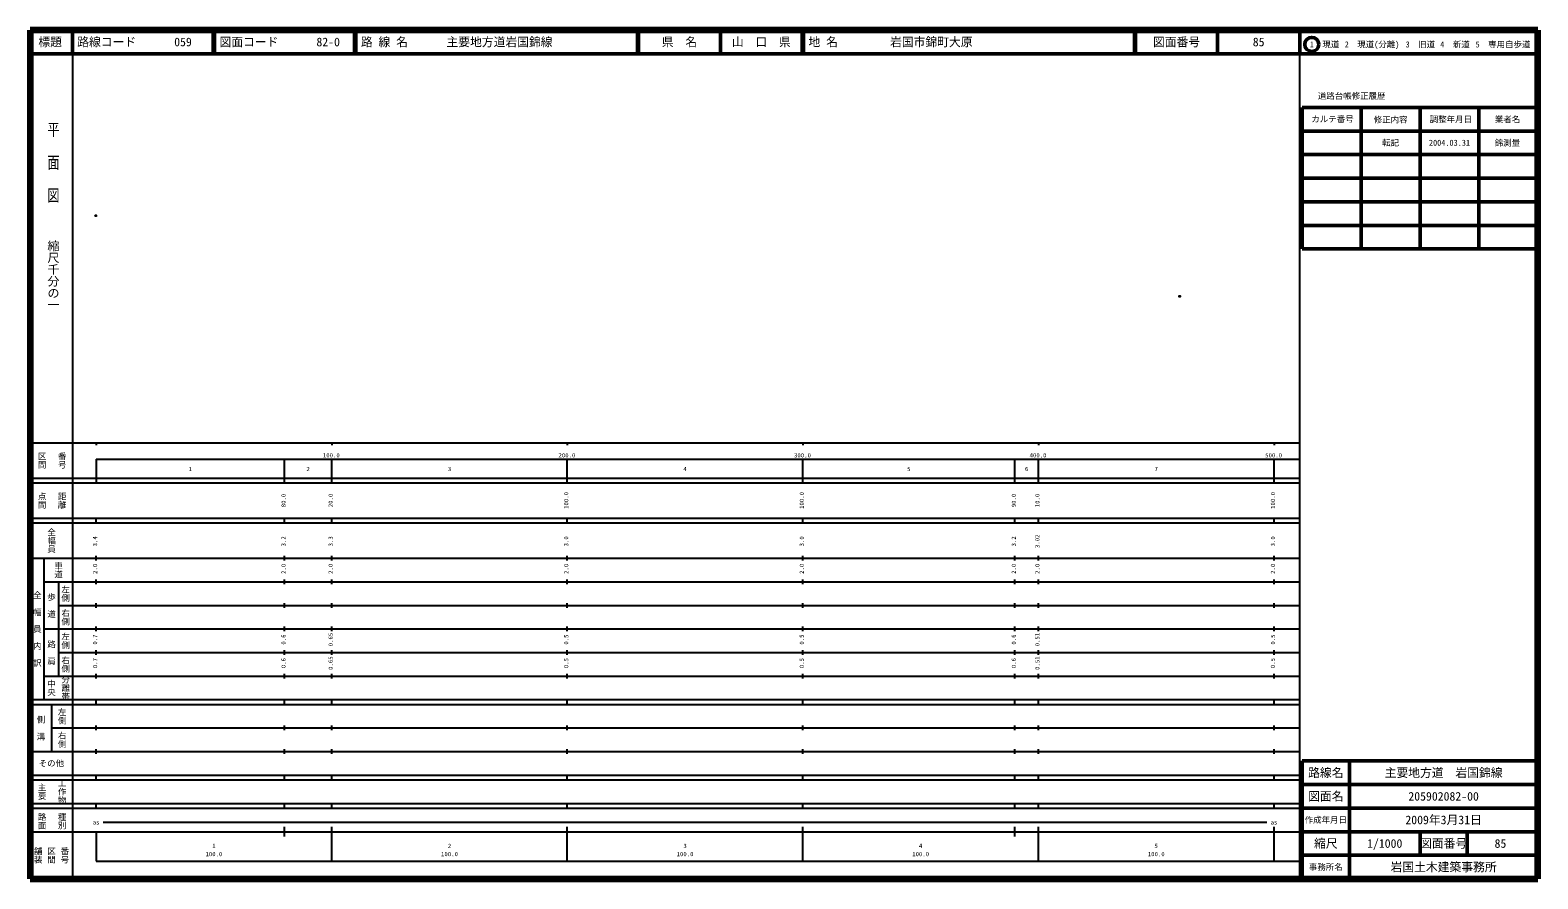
# Model space of a CAD drawing. Units: millimetres on the paper. Extents: x 40 to 680, y 20 to 380.
import ezdxf
from ezdxf.enums import TextEntityAlignment as Align

# ---------------------------------------------------------------- set-up
doc = ezdxf.new("R2010")
doc.units = ezdxf.units.MM
doc.header["$PDMODE"] = 32
doc.header["$PDSIZE"] = 0.5
doc.layers.add('M-OTRS', color=6, linetype='Continuous')
doc.layers.add('M-TTL-TXT', color=7, linetype='Continuous')
for name, color, linetype, lineweight in [('M-TTL', 2, 'Continuous', 140), ('M-TTL-BAND', 7, 'Continuous', 25), ('M-TTL-FRAM', 2, 'Continuous', 50), ('M-TTL-LINE', 7, 'Continuous', 50)]:
    doc.layers.add(name, color=color, linetype=linetype, lineweight=lineweight)
doc.styles.add('@ＭＳ ゴシック', font='')
doc.styles.add('ＭＳ ゴシック', font='')
doc.styles.get('@ＭＳ ゴシック').set_extended_font_data('@MS Gothic')
doc.styles.get('ＭＳ ゴシック').set_extended_font_data('MS Gothic')

msp = doc.modelspace()

# ---------------------------------------------------------------- linework, layer by layer
at = {"layer": 'M-OTRS'}
for p in [(67.911, 301.343), (527.956, 267.071)]:
    msp.add_point(p, dxfattribs=at)
at = {"layer": 'M-TTL'}
for p, q in [((40, 380), (40, 20)), ((680, 380), (40, 380)), ((680, 20), (680, 380)), ((40, 20), (680, 20))]:
    msp.add_line(p, q, dxfattribs=at)
at = {"layer": 'M-TTL-BAND'}
for p, q in [((58, 370), (58, 20)), ((579, 20), (579, 370)), ((40, 205), (579, 205)), ((68, 205), (68, 204)), ((168, 205), (168, 204)), ((268, 205), (268, 204)), ((368, 205), (368, 204)), ((468, 205), (468, 204)), ((568, 205), (568, 204)), ((68, 198), (579, 198)), ((68, 198), (68, 188)), ((148, 188), (148, 198)), ((168, 188), (168, 198)), ((268, 188), (268, 198)), ((368, 188), (368, 198)), ((458, 188), (458, 198)), ((468, 188), (468, 198)), ((568, 188), (568, 198)), ((40, 190), (579, 190)), ((40, 188), (579, 188)), ((40, 173), (579, 173)), ((68, 171), (68, 173)), ((148, 171), (148, 173)), ((168, 171), (168, 173)), ((268, 171), (268, 173)), ((368, 171), (368, 173)), ((458, 171), (458, 173)), ((468, 171), (468, 173)), ((568, 171), (568, 173)), ((40, 171), (579, 171)), ((40, 156), (579, 156)), ((46, 96), (46, 156)), ((68, 155), (68, 157)), ((148, 155), (148, 157)), ((168, 155), (168, 157)), ((268, 155), (268, 157)), ((368, 155), (368, 157)), ((458, 155), (458, 157)), ((468, 155), (468, 157)), ((568, 155), (568, 157)), ((46, 146), (579, 146)), ((52, 146), (52, 106)), ((68, 145), (68, 147)), ((148, 145), (148, 147)), ((168, 145), (168, 147)), ((268, 145), (268, 147)), ((368, 145), (368, 147)), ((458, 145), (458, 147)), ((468, 145), (468, 147)), ((568, 145), (568, 147)), ((52, 136), (579, 136)), ((68, 135), (68, 137)), ((148, 135), (148, 137)), ((168, 135), (168, 137)), ((268, 135), (268, 137)), ((368, 135), (368, 137)), ((458, 135), (458, 137)), ((468, 135), (468, 137)), ((568, 135), (568, 137)), ((46, 126), (579, 126)), ((68, 125), (68, 127)), ((148, 125), (148, 127)), ((168, 125), (168, 127)), ((268, 125), (268, 127)), ((368, 125), (368, 127)), ((458, 125), (458, 127)), ((468, 125), (468, 127)), ((568, 125), (568, 127)), ((52, 116), (579, 116)), ((68, 115), (68, 117)), ((148, 115), (148, 117)), ((168, 115), (168, 117)), ((268, 115), (268, 117)), ((368, 115), (368, 117)), ((458, 115), (458, 117)), ((468, 115), (468, 117)), ((568, 115), (568, 117)), ((46, 106), (579, 106)), ((68, 105), (68, 107)), ((148, 105), (148, 107)), ((168, 105), (168, 107)), ((268, 105), (268, 107)), ((368, 105), (368, 107)), ((458, 105), (458, 107)), ((468, 105), (468, 107)), ((568, 105), (568, 107)), ((40, 96), (579, 96)), ((68, 94), (68, 96)), ((148, 94), (148, 96)), ((168, 94), (168, 96)), ((268, 94), (268, 96)), ((368, 94), (368, 96)), ((458, 94), (458, 96)), ((468, 94), (468, 96)), ((568, 94), (568, 96)), ((40, 94), (579, 94)), ((49, 94), (49, 74)), ((49, 84), (579, 84)), ((68, 83), (68, 85)), ((148, 83), (148, 85)), ((168, 83), (168, 85)), ((268, 83), (268, 85)), ((368, 83), (368, 85)), ((458, 83), (458, 85)), ((468, 83), (468, 85)), ((568, 83), (568, 85)), ((40, 74), (579, 74)), ((68, 73), (68, 75)), ((148, 73), (148, 75)), ((168, 73), (168, 75)), ((268, 73), (268, 75)), ((368, 73), (368, 75)), ((458, 73), (458, 75)), ((468, 73), (468, 75)), ((568, 73), (568, 75)), ((40, 64), (579, 64)), ((68, 62), (68, 64)), ((148, 62), (148, 64)), ((168, 62), (168, 64)), ((268, 62), (268, 64)), ((368, 62), (368, 64)), ((458, 62), (458, 64)), ((468, 62), (468, 64)), ((568, 62), (568, 64)), ((40, 62), (579, 62)), ((40, 52), (579, 52)), ((68, 50), (68, 52)), ((148, 50), (148, 52)), ((168, 50), (168, 52)), ((268, 50), (268, 52)), ((368, 50), (368, 52)), ((458, 50), (458, 52)), ((468, 50), (468, 52)), ((568, 50), (568, 52)), ((40, 50), (579, 50)), ((40, 40), (579, 40)), ((68, 40), (68, 27.5)), ((71, 44), (565, 44)), ((148, 38), (148, 42)), ((168, 27.5), (168, 42)), ((268, 27.5), (268, 42)), ((368, 27.5), (368, 42)), ((458, 38), (458, 42)), ((468, 27.5), (468, 42)), ((568, 27.5), (568, 42)), ((68, 27.5), (579, 27.5))]:
    msp.add_line(p, q, dxfattribs=at)
at = {"layer": 'M-TTL-FRAM'}
for p, q in [((580, 347.197), (580, 287.197)), ((580, 347.197), (680, 347.197)), ((580, 287.197), (680, 287.197)), ((680, 70), (580, 70)), ((580, 70), (580, 20))]:
    msp.add_line(p, q, dxfattribs=at)
at = {"layer": 'M-TTL-LINE'}
for p, q in [((58, 380), (58, 370)), ((117.75, 380), (117.75, 370)), ((118.25, 380), (118.25, 370)), ((177.75, 380), (177.75, 370)), ((178.25, 380), (178.25, 370)), ((297.75, 380), (297.75, 370)), ((298.25, 380), (298.25, 370)), ((333, 380), (333, 370)), ((367.75, 380), (367.75, 370)), ((368.25, 380), (368.25, 370)), ((508.747, 380), (508.747, 370)), ((509.247, 380), (509.247, 370)), ((543.997, 380), (543.997, 370)), ((579, 380), (579, 370)), ((40, 370), (680, 370)), ((605, 347.197), (605, 287.197)), ((630, 347.197), (630, 287.197)), ((655, 347.197), (655, 287.197)), ((580, 337.197), (680, 337.197)), ((580, 327.197), (680, 327.197)), ((580, 317.197), (680, 317.197)), ((580, 307.197), (680, 307.197)), ((580, 297.197), (680, 297.197)), ((600, 70), (600, 20)), ((680, 60), (580, 60)), ((680, 50), (580, 50)), ((680, 40), (580, 40)), ((630, 40), (630, 30)), ((650, 40), (650, 30)), ((680, 30), (580, 30))]:
    msp.add_line(p, q, dxfattribs=at)
msp.add_circle((584.031, 373.958), 3, dxfattribs=at)

# ---------------------------------------------------------------- texts
at = {"layer": 'M-TTL-BAND', "style": '@ＭＳ ゴシック', "width": 1.4}
msp.add_text('平  面  図', height=3.666, rotation=270, dxfattribs=at).set_placement((49.777, 306.475), align=Align.MIDDLE_RIGHT)
at = {"layer": 'M-TTL-BAND', "style": '@ＭＳ ゴシック'}
msp.add_text('縮尺千分の一', height=3.666, rotation=270, dxfattribs=at).set_placement((49.777, 261.03), align=Align.MIDDLE_RIGHT)
for s, p in [('区間', (45, 197.5)), ('番号', (53.5, 197.5)), ('点間', (45, 180.5)), ('距離', (53.5, 180.5)), ('全幅員', (49, 163.5)), ('車道', (52, 151)), ('全\u3000幅\u3000員\u3000内\u3000訳', (43, 126)), ('歩\u3000道', (49, 136)), ('左側', (55, 141)), ('右側', (55, 131)), ('左側', (55, 121)), ('路\u3000肩', (49, 116)), ('右側', (55, 111)), ('中央', (49, 101)), ('分離帯', (55, 101)), ('左側', (53.5, 89)), ('側\u3000溝', (44.5, 84)), ('右側', (53.5, 79)), ('主要', (45, 57)), ('工作物', (53.5, 57)), ('路面', (45, 44.5)), ('種別', (53.5, 44.5)), ('舗装', (43.333, 30)), ('区間', (49, 30)), ('番号', (54.667, 30))]:
    msp.add_text(s, height=2.566, rotation=270, dxfattribs=at).set_placement(p, align=Align.MIDDLE_CENTER)
at = {"layer": 'M-TTL-BAND', "style": 'ＭＳ ゴシック'}
for s, p in [('100.0', (167.844, 198.195)), ('200.0', (267.844, 198.195)), ('300.0', (367.844, 198.195)), ('400.0', (467.844, 198.195)), ('500.0', (567.844, 198.195)), ('1', (108, 192.405)), ('2', (158, 192.405)), ('3', (218, 192.405)), ('4', (318, 192.405)), ('5', (413, 192.405)), ('6', (463, 192.405)), ('7', (518, 192.405)), ('as', (68, 42.5)), ('as', (568, 42.5)), ('1', (118, 32.523)), ('2', (218, 32.523)), ('3', (318, 32.523)), ('4', (418, 32.523)), ('5', (518, 32.523)), ('100.0', (118, 29.033)), ('100.0', (218, 29.033)), ('100.0', (318, 29.033)), ('100.0', (418, 29.033)), ('100.0', (518, 29.033))]:
    msp.add_text(s, height=1.833, dxfattribs=at).set_placement(p, align=Align.BOTTOM_CENTER)
for s, p in [('80.0', (149, 180.5)), ('20.0', (169, 180.5)), ('100.0', (269, 180.5)), ('100.0', (369, 180.5)), ('90.0', (459, 180.5)), ('10.0', (469, 180.5)), ('100.0', (569, 180.5)), ('3.4', (69, 163.174)), ('3.2', (149, 163.174)), ('3.3', (169, 163.174)), ('3.0', (269, 163.174)), ('3.0', (369, 163.174)), ('3.2', (459, 163.174)), ('3.02', (469, 163.174)), ('3.0', (569, 163.174)), ('2.0', (69, 151.5)), ('2.0', (149, 151.5)), ('2.0', (169, 151.5)), ('2.0', (269, 151.5)), ('2.0', (369, 151.5)), ('2.0', (459, 151.5)), ('2.0', (469, 151.5)), ('2.0', (569, 151.5)), ('0.7', (69, 121.5)), ('0.6', (149, 121.5)), ('0.65', (169, 121.5)), ('0.5', (269, 121.5)), ('0.5', (369, 121.5)), ('0.6', (459, 121.5)), ('0.51', (469, 121.5)), ('0.5', (569, 121.5)), ('0.7', (69, 111.5)), ('0.6', (149, 111.5)), ('0.65', (169, 111.5)), ('0.5', (269, 111.5)), ('0.5', (369, 111.5)), ('0.6', (459, 111.5)), ('0.51', (469, 111.5)), ('0.5', (569, 111.5))]:
    msp.add_text(s, height=1.833, rotation=90, dxfattribs=at).set_placement(p, align=Align.BOTTOM_CENTER)
msp.add_text('その他', height=2.566, dxfattribs=at).set_placement((49, 69), align=Align.MIDDLE_CENTER)
at = {"layer": 'M-TTL-TXT', "style": 'ＭＳ ゴシック'}
for s, height, p in [('標題', 3.666, (48.5, 375)), ('県\u3000名', 3.666, (315.625, 375)), ('山\u3000口\u3000県', 3.666, (350.375, 375)), ('図面番号', 3.666, (526.622, 375)), ('85', 3.666, (561.497, 375)), ('1\u3000現道', 2.566, (589.448, 373.958)), ('2\u3000現道(分離)', 2.566, (609.619, 373.958)), ('3\u3000旧道', 2.566, (630.121, 373.958)), ('4\u3000新道', 2.566, (644.824, 373.958)), ('5\u3000専用自歩道', 2.566, (665.228, 373.958)), ('道路台帳修正履歴', 2.566, (600.968, 352.113)), ('カルテ番号', 2.566, (592.839, 342.277)), ('修正内容', 2.566, (617.509, 342.023)), ('調整年月日', 2.566, (643.089, 342.197)), ('業者名', 2.566, (667.134, 342.197)), ('転記', 2.566, (617.5, 332.245)), ('2004.03.31', 2.566, (642.5, 332.245)), ('錦測量', 2.566, (667.077, 332.189)), ('路線名', 3.666, (590, 65)), ('路線名', 3.666, (590, 65)), ('主要地方道\u3000岩国錦線', 3.666, (640, 65)), ('図面名', 3.666, (590, 55)), ('図面名', 3.666, (590, 55)), ('205902082-00', 3.666, (640, 55)), ('作成年月日', 2.566, (590, 45)), ('作成年月日', 2.566, (590, 45)), ('2009年3月31日', 3.666, (640, 45)), ('縮尺', 3.666, (590, 35)), ('縮尺', 3.666, (590, 35)), ('1/1000', 3.666, (615, 35)), ('図面番号', 3.666, (640, 35)), ('図面番号', 3.666, (640, 35)), ('85', 3.666, (664.125, 35)), ('事務所名', 2.566, (590, 25)), ('事務所名', 2.566, (590, 25)), ('岩国土木建築事務所', 3.666, (640, 25))]:
    msp.add_text(s, height=height, dxfattribs=at).set_placement(p, align=Align.MIDDLE_CENTER)
for s, p in [('路線コード', (60, 375)), ('059', (101.142, 375)), ('図面コード', (120.38, 375)), ('82-0', (161.521, 375)), ('路 線 名', (180.38, 375)), ('主要地方道岩国錦線', (216.734, 375)), ('地 名', (370.38, 375)), ('岩国市錦町大原', (405.024, 375))]:
    msp.add_text(s, height=3.666, dxfattribs=at).set_placement(p, align=Align.MIDDLE_LEFT)

doc.saveas('drawing.dxf')
